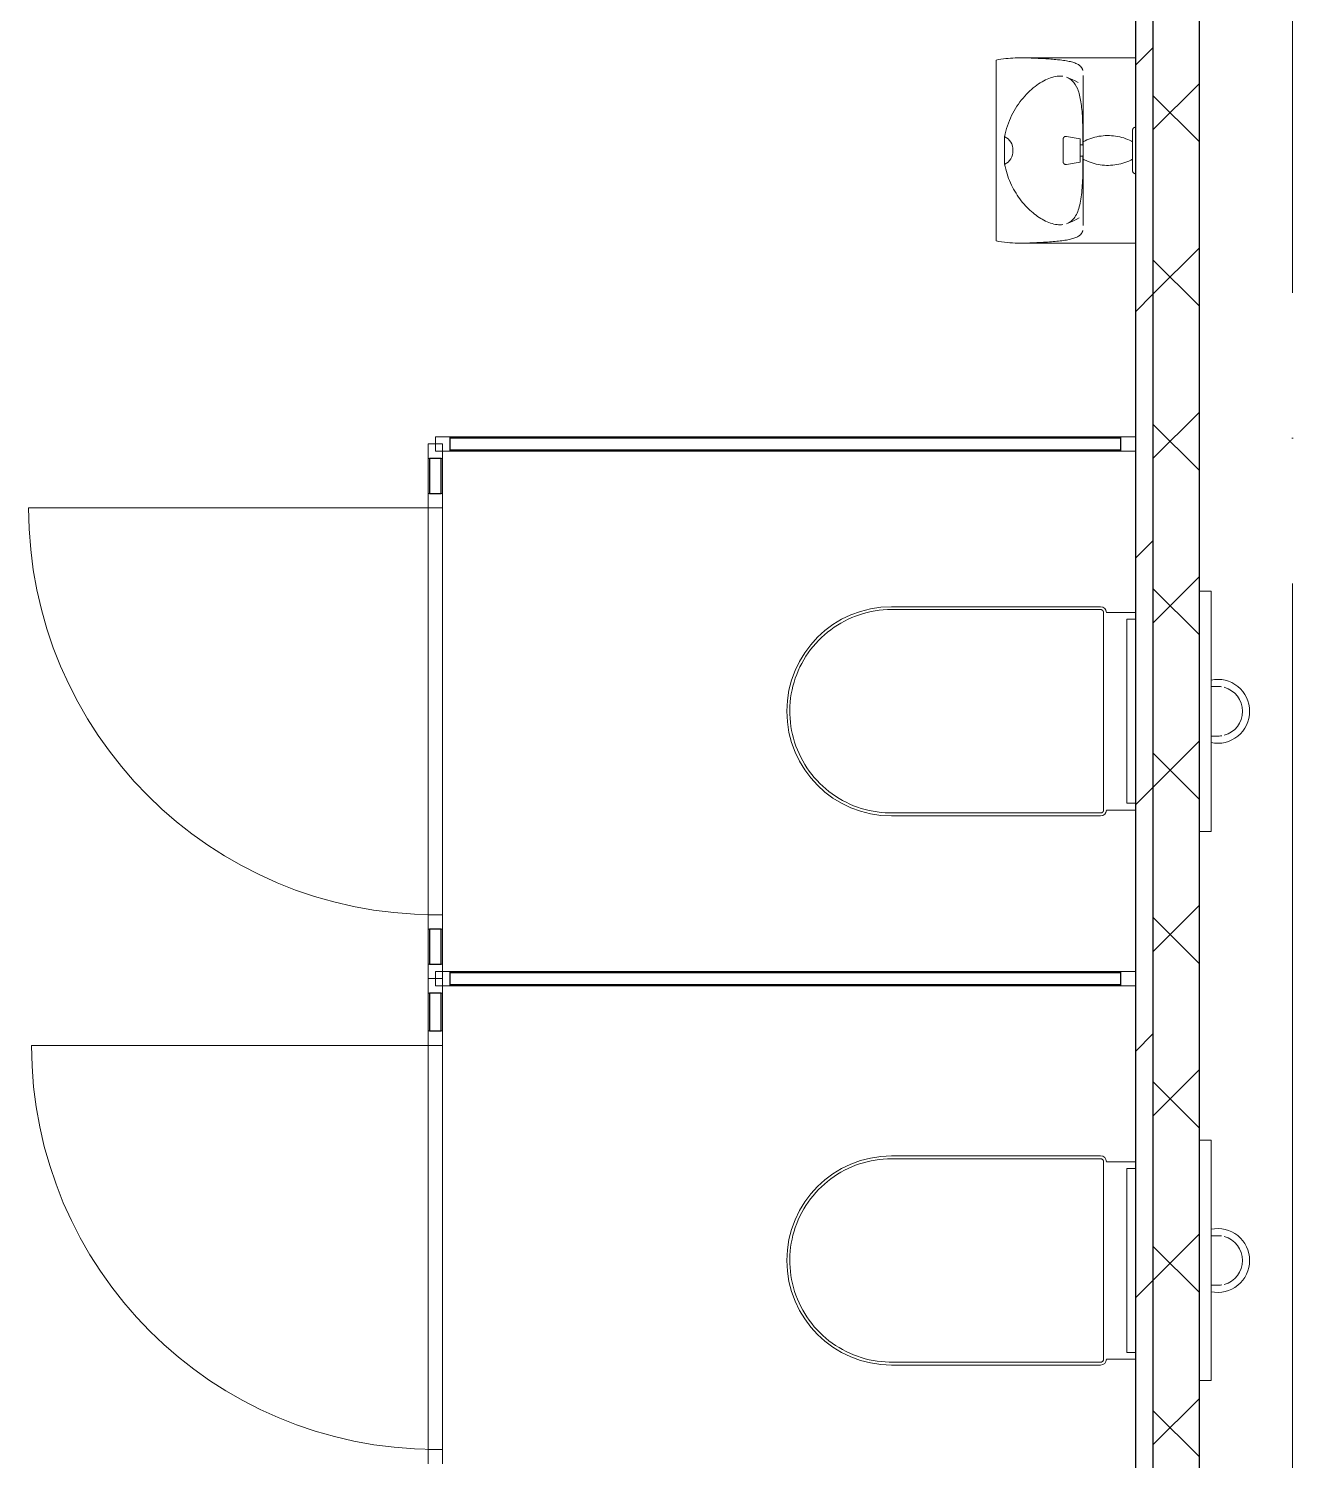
# Model space of a CAD drawing. Header units: millimetres. Extents: x -421858 to 614926, y -468665 to 141641.
# Drawn here: x 115501 to 117676, y -7646 to -5183 of the extents above; entities that cross this region are included whole.
import ezdxf

# ---------------------------------------------------------------- set-up
doc = ezdxf.new("R2010")
doc.units = ezdxf.units.MM
doc.linetypes.add('ADSK_Линия сетки', pattern=[25, 20, -2.5, 0, -2.5])
for name, color, linetype, lineweight in [('Витраж', 7, 'Continuous', 9), ('Двери', 252, 'Continuous', 9), ('Оси', 252, 'Continuous', 9), ('Сантехника', 252, 'Continuous', 9), ('Стены наружные', 7, 'Continuous', 18), ('Стены разрез', 252, 'Continuous', 30)]:
    doc.layers.add(name, color=color, linetype=linetype, lineweight=lineweight)

# ---------------------------------------------------------------- blocks, each defined once
blk = doc.blocks.new('2 этаж')
at = {"layer": 'Витраж', "color": 251, "lineweight": 18, "true_color": 0x636466, "extrusion": (0, 0, -1)}
for p, q in [((116226, -5884.8), (116201, -5884.8)), ((116201, -5884.8), (116201, -5909.8)), ((116226, -5909.8), (116226, -5884.8)), ((116213.5, -5897.3), (116188.5, -5897.3)), ((116188.5, -5897.3), (116188.5, -5922.3)), ((116201, -5909.8), (116226, -5909.8)), ((116213.5, -5922.3), (116213.5, -5897.3)), ((116188.5, -5922.3), (116213.5, -5922.3)), ((116213.5, -5982.3), (116188.5, -5982.3)), ((116188.5, -5982.3), (116188.5, -6007.3)), ((116213.5, -6007.3), (116213.5, -5982.3)), ((116188.5, -6007.3), (116213.5, -6007.3)), ((116213.5, -6707.3), (116188.5, -6707.3)), ((116188.5, -6707.3), (116188.5, -6732.3)), ((116213.5, -6732.3), (116213.5, -6707.3)), ((116188.5, -6732.3), (116213.5, -6732.3)), ((116213.5, -6817.3), (116188.5, -6817.3)), ((116188.5, -6817.3), (116188.5, -6842.3)), ((116226, -6804.8), (116201, -6804.8)), ((116201, -6804.8), (116201, -6829.8)), ((116213.5, -6842.3), (116213.5, -6817.3)), ((116226, -6829.8), (116226, -6804.8)), ((116188.5, -6842.3), (116213.5, -6842.3)), ((116201, -6829.8), (116226, -6829.8)), ((116213.5, -6907.3), (116188.5, -6907.3)), ((116188.5, -6907.3), (116188.5, -6932.3)), ((116213.5, -6932.3), (116213.5, -6907.3)), ((116188.5, -6932.3), (116213.5, -6932.3)), ((116213.5, -7627.3), (116188.5, -7627.3)), ((116188.5, -7627.3), (116188.5, -7652.3)), ((116213.5, -7652.3), (116213.5, -7627.3))]:
    blk.add_line(p, q, dxfattribs=at)
at = {"layer": 'Витраж', "color": 251, "true_color": 0x636466}
for p, q in [((116226, -5884.8), (117381, -5884.8)), ((116226, -5909.8), (117381, -5909.8)), ((116188.5, -5922.3), (116188.5, -5982.3)), ((116213.5, -5922.3), (116213.5, -5982.3)), ((116188.5, -6007.3), (116188.5, -6707.3)), ((116213.5, -6007.3), (116213.5, -6707.3)), ((116188.5, -6732.3), (116188.5, -6792.3)), ((116213.5, -6732.3), (116213.5, -6792.3)), ((116226, -6804.8), (117381, -6804.8)), ((116188.5, -6842.3), (116188.5, -6907.3)), ((116213.5, -6842.3), (116213.5, -6907.3)), ((116226, -6829.8), (117381, -6829.8)), ((116188.5, -6932.3), (116188.5, -7627.3)), ((116213.5, -6932.3), (116213.5, -7627.3))]:
    blk.add_line(p, q, dxfattribs=at)
at = {"layer": 'Витраж', "color": 251, "lineweight": 18, "true_color": 0x636466}
for p, q in [((117406, -5884.8), (117381, -5884.8)), ((117381, -5884.8), (117381, -5909.8)), ((117406, -5909.8), (117406, -5884.8)), ((117381, -5909.8), (117406, -5909.8)), ((116213.5, -6792.3), (116188.5, -6792.3)), ((116188.5, -6792.3), (116188.5, -6817.3)), ((116213.5, -6817.3), (116213.5, -6792.3)), ((116188.5, -6817.3), (116213.5, -6817.3)), ((117406, -6804.8), (117381, -6804.8)), ((117381, -6804.8), (117381, -6829.8)), ((117406, -6829.8), (117406, -6804.8)), ((117381, -6829.8), (117406, -6829.8))]:
    blk.add_line(p, q, dxfattribs=at)
at = {"layer": 'Двери', "color": 251, "true_color": 0x636466}
for p, q in [((116188.5, -6007.3), (115501, -6007.3)), ((116188.5, -6932.3), (115506, -6932.3))]:
    blk.add_line(p, q, dxfattribs=at)
for centre, radius in [((116201, -6007.3), 700), ((116201, -6932.3), 695)]:
    blk.add_arc(centre, radius, 180, 270, dxfattribs=at)
at = {"layer": 'Оси', "color": 251, "linetype": 'ADSK_Линия сетки', "ltscale": 100, "true_color": 0x636466}
blk.add_line((117676, -1137.3), (117676, -32263.4), dxfattribs=at)
at = {"layer": 'Сантехника', "color": 251, "true_color": 0x636466}
for p, q in [((117166, -5547.8), (117166, -5236.7)), ((117406, -5232.8), (117208.9, -5232.8)), ((117315.8, -5282.3), (117315.8, -5383.6)), ((117180.8, -5392.3), (117180.8, -5368.7)), ((117311, -5372.3), (117287.3, -5368.1)), ((117315.6, -5368.4), (117315.6, -5383.6)), ((117180.8, -5415.8), (117180.8, -5392.3)), ((117311, -5392.3), (117311, -5372.3)), ((117316, -5382.3), (117311, -5382.3)), ((117311, -5412.3), (117311, -5392.3)), ((117316, -5377.3), (117316, -5392.3)), ((117316, -5392.3), (117316, -5407.3)), ((117287.3, -5416.4), (117311, -5412.3)), ((117311, -5402.3), (117316, -5402.3)), ((117315.6, -5400.9), (117315.6, -5416.1)), ((117315.8, -5400.9), (117315.8, -5502.3)), ((117208.9, -5551.7), (117406, -5551.7)), ((117346, -6177.3), (116986, -6177.3)), ((117346, -6182.3), (116986, -6182.3)), ((117351, -6527.3), (117351, -6187.3)), ((117406, -6187.3), (117356, -6187.3)), ((117391, -6515.5), (117391, -6199)), ((117391, -6199), (117406, -6199)), ((117356, -6527.3), (117406, -6527.3)), ((117406, -6515.5), (117391, -6515.5)), ((116986, -6532.3), (117346, -6532.3)), ((116986, -6537.3), (117346, -6537.3)), ((117346, -7122.3), (116986, -7122.3)), ((117346, -7127.3), (116986, -7127.3)), ((117351, -7472.3), (117351, -7132.3)), ((117406, -7132.3), (117356, -7132.3)), ((117391, -7460.5), (117391, -7144)), ((117391, -7144), (117406, -7144)), ((117406, -7460.5), (117391, -7460.5)), ((116986, -7477.3), (117346, -7477.3)), ((116986, -7482.3), (117346, -7482.3)), ((117356, -7472.3), (117406, -7472.3))]:
    blk.add_line(p, q, dxfattribs=at)
at = {"layer": 'Сантехника', "color": 251, "lineweight": 9, "true_color": 0x636466}
for p, q in [((117536, -6150.5), (117516, -6150.5)), ((117536, -6175.5), (117536, -6150.5)), ((117536, -6175.5), (117536, -6539)), ((117536, -6564), (117536, -6539)), ((117516, -6564), (117536, -6564)), ((117536, -7095.5), (117516, -7095.5)), ((117536, -7120.5), (117536, -7095.5)), ((117536, -7120.5), (117536, -7484)), ((117536, -7509), (117536, -7484)), ((117516, -7509), (117536, -7509))]:
    blk.add_line(p, q, dxfattribs=at)
at = {"layer": 'Сантехника', "color": 251, "true_color": 0x636466, "flags": 128}
for points in [[(117307.4, -5275.4), (117302.2, -5272.6), (117296.8, -5270.1), (117291.3, -5267.7), (117287.3, -5266.2)], [(117281.5, -5373), (117281.5, -5372.8), (117281.5, -5372.6), (117281.5, -5372.4), (117281.5, -5372.2), (117281.6, -5372), (117281.6, -5371.8), (117281.7, -5371.6), (117281.7, -5371.4), (117281.8, -5371.2), (117281.9, -5371.1), (117281.9, -5370.9), (117282, -5370.7), (117282.1, -5370.5), (117282.2, -5370.3), (117282.3, -5370.2), (117282.5, -5370), (117282.6, -5369.9), (117282.7, -5369.7), (117282.8, -5369.6), (117283, -5369.4), (117283.1, -5369.3), (117283.3, -5369.1), (117283.4, -5369), (117283.6, -5368.9), (117283.8, -5368.8), (117283.9, -5368.7), (117284.1, -5368.6), (117284.3, -5368.5), (117284.5, -5368.4), (117284.7, -5368.3), (117284.8, -5368.3), (117285, -5368.2), (117285.2, -5368.2), (117285.4, -5368.1), (117285.6, -5368.1), (117285.8, -5368), (117286, -5368), (117286.2, -5368), (117286.4, -5368), (117286.6, -5368), (117286.8, -5368), (117287, -5368), (117287.2, -5368.1), (117287.3, -5368.1)], [(117316, -5377.3), (117319.2, -5375.6), (117322.5, -5374.1), (117325.8, -5372.7), (117329.2, -5371.5), (117332.6, -5370.4), (117336.1, -5369.4), (117339.6, -5368.6), (117343.1, -5367.9), (117346.7, -5367.4), (117350.3, -5367), (117353.8, -5366.7), (117357.4, -5366.6), (117361, -5366.6), (117364.6, -5366.8), (117368.2, -5367.1), (117371.8, -5367.6), (117375.3, -5368.2), (117378.9, -5368.9), (117382.4, -5369.8), (117385.8, -5370.8), (117389.2, -5372), (117392.6, -5373.3), (117395.9, -5374.7), (117399.1, -5376.3), (117401, -5377.3)], [(117401, -5357.3), (117401, -5357.1), (117401, -5356.9), (117401, -5356.7), (117401.1, -5356.5), (117401.1, -5356.3), (117401.1, -5356.1), (117401.2, -5355.9), (117401.3, -5355.7), (117401.3, -5355.5), (117401.4, -5355.3), (117401.5, -5355.1), (117401.6, -5354.9), (117401.7, -5354.8), (117401.8, -5354.6), (117401.9, -5354.4), (117402, -5354.3), (117402.1, -5354.1), (117402.2, -5354), (117402.4, -5353.8), (117402.5, -5353.7), (117402.7, -5353.5), (117402.8, -5353.4), (117403, -5353.3), (117403.1, -5353.2), (117403.3, -5353), (117403.5, -5352.9), (117403.6, -5352.8), (117403.8, -5352.8), (117404, -5352.7), (117404.2, -5352.6), (117404.4, -5352.5), (117404.6, -5352.5), (117404.8, -5352.4), (117405, -5352.4), (117405.2, -5352.3), (117405.4, -5352.3), (117405.6, -5352.3), (117405.8, -5352.3), (117406, -5352.3), (117406, -5352.3)], [(117401, -5376.1), (117401, -5374.9), (117401, -5373.7), (117401, -5372.5), (117401, -5371.4), (117401, -5370.2), (117401, -5369.2), (117401, -5368.1), (117401, -5367.1), (117401, -5366.2), (117401, -5365.3), (117401, -5364.4), (117401, -5363.6), (117401, -5362.8), (117401, -5362.1), (117401, -5361.4), (117401, -5360.7), (117401, -5360.2), (117401, -5359.6), (117401, -5359.2), (117401, -5358.7), (117401, -5358.3), (117401, -5358), (117401, -5357.8), (117401, -5357.6), (117401, -5357.4), (117401, -5357.3), (117401, -5357.3)], [(117401, -5357.3), (117401, -5357.3), (117401, -5357.4), (117401, -5357.5), (117401, -5357.7), (117401, -5358), (117401, -5358.3), (117401, -5358.6), (117401, -5359), (117401, -5359.5), (117401, -5360), (117401, -5360.6), (117401, -5361.2), (117401, -5361.9), (117401, -5362.6), (117401, -5363.4), (117401, -5364.2), (117401, -5365), (117401, -5365.9), (117401, -5366.9), (117401, -5367.9), (117401, -5368.9), (117401, -5370), (117401, -5371), (117401, -5372.2), (117401, -5373.3), (117401, -5374.5), (117401, -5375.8), (117401, -5377), (117401, -5378.3), (117401, -5379.6), (117401, -5380.9), (117401, -5382.2), (117401, -5383.6), (117401, -5384.9), (117401, -5386.3), (117401, -5387.7), (117401, -5389.1), (117401, -5390.5), (117401, -5391.9), (117401, -5392.3)], [(117281.5, -5392.3), (117281.5, -5391.5), (117281.5, -5390.7), (117281.5, -5389.9), (117281.5, -5389.2), (117281.5, -5388.4), (117281.5, -5387.7), (117281.5, -5386.9), (117281.5, -5386.2), (117281.5, -5385.5), (117281.5, -5384.8), (117281.5, -5384.1), (117281.5, -5383.4), (117281.5, -5382.7), (117281.5, -5382), (117281.5, -5381.4), (117281.5, -5380.8), (117281.5, -5380.1), (117281.5, -5379.6), (117281.5, -5379), (117281.5, -5378.4), (117281.5, -5377.9), (117281.5, -5377.4), (117281.5, -5376.9), (117281.5, -5376.5), (117281.5, -5376.1), (117281.5, -5375.7), (117281.5, -5375.3), (117281.5, -5374.9), (117281.5, -5374.6), (117281.5, -5374.3), (117281.5, -5374), (117281.5, -5373.8), (117281.5, -5373.6), (117281.5, -5373.4), (117281.5, -5373.3), (117281.5, -5373.2), (117281.5, -5373.1), (117281.5, -5373), (117281.5, -5373)], [(117281.5, -5373), (117281.5, -5373), (117281.5, -5373.1), (117281.5, -5373.1), (117281.5, -5373.2), (117281.5, -5373.4), (117281.5, -5373.6), (117281.5, -5373.8), (117281.5, -5374), (117281.5, -5374.2), (117281.5, -5374.5), (117281.5, -5374.8), (117281.5, -5375.2), (117281.5, -5375.5), (117281.5, -5375.9), (117281.5, -5376.4), (117281.5, -5376.8), (117281.5, -5377.3), (117281.5, -5377.8), (117281.5, -5378.3), (117281.5, -5378.8), (117281.5, -5379.4), (117281.5, -5380), (117281.5, -5380.6), (117281.5, -5381.2), (117281.5, -5381.9), (117281.5, -5382.5), (117281.5, -5383.2), (117281.5, -5383.9), (117281.5, -5384.6), (117281.5, -5385.3), (117281.5, -5386), (117281.5, -5386.7), (117281.5, -5387.5), (117281.5, -5388.2), (117281.5, -5389), (117281.5, -5389.7), (117281.5, -5390.5), (117281.5, -5391.3), (117281.5, -5392), (117281.5, -5392.3)], [(117281.5, -5392.3), (117281.5, -5393), (117281.5, -5393.8), (117281.5, -5394.6), (117281.5, -5395.3), (117281.5, -5396.1), (117281.5, -5396.8), (117281.5, -5397.6), (117281.5, -5398.3), (117281.5, -5399), (117281.5, -5399.7), (117281.5, -5400.5), (117281.5, -5401.1), (117281.5, -5401.8), (117281.5, -5402.5), (117281.5, -5403.1), (117281.5, -5403.7), (117281.5, -5404.4), (117281.5, -5404.9), (117281.5, -5405.5), (117281.5, -5406.1), (117281.5, -5406.6), (117281.5, -5407.1), (117281.5, -5407.6), (117281.5, -5408), (117281.5, -5408.5), (117281.5, -5408.9), (117281.5, -5409.2), (117281.5, -5409.6), (117281.5, -5409.9), (117281.5, -5410.2), (117281.5, -5410.5), (117281.5, -5410.7), (117281.5, -5410.9), (117281.5, -5411.1), (117281.5, -5411.2), (117281.5, -5411.3), (117281.5, -5411.4), (117281.5, -5411.5), (117281.5, -5411.5)], [(117281.5, -5411.5), (117281.5, -5411.5), (117281.5, -5411.4), (117281.5, -5411.4), (117281.5, -5411.3), (117281.5, -5411.1), (117281.5, -5411), (117281.5, -5410.8), (117281.5, -5410.5), (117281.5, -5410.3), (117281.5, -5410), (117281.5, -5409.7), (117281.5, -5409.3), (117281.5, -5409), (117281.5, -5408.6), (117281.5, -5408.1), (117281.5, -5407.7), (117281.5, -5407.2), (117281.5, -5406.7), (117281.5, -5406.2), (117281.5, -5405.7), (117281.5, -5405.1), (117281.5, -5404.5), (117281.5, -5403.9), (117281.5, -5403.3), (117281.5, -5402.7), (117281.5, -5402), (117281.5, -5401.3), (117281.5, -5400.6), (117281.5, -5399.9), (117281.5, -5399.2), (117281.5, -5398.5), (117281.5, -5397.8), (117281.5, -5397), (117281.5, -5396.3), (117281.5, -5395.5), (117281.5, -5394.8), (117281.5, -5394), (117281.5, -5393.2), (117281.5, -5392.5), (117281.5, -5392.3)], [(117401, -5392.3), (117401, -5393.7), (117401, -5395.1), (117401, -5396.4), (117401, -5397.8), (117401, -5399.2), (117401, -5400.6), (117401, -5401.9), (117401, -5403.3), (117401, -5404.6), (117401, -5405.9), (117401, -5407.2), (117401, -5408.4), (117401, -5409.6), (117401, -5410.8), (117401, -5412), (117401, -5413.2), (117401, -5414.3), (117401, -5415.3), (117401, -5416.4), (117401, -5417.4), (117401, -5418.3), (117401, -5419.2), (117401, -5420.1), (117401, -5420.9), (117401, -5421.7), (117401, -5422.4), (117401, -5423.1), (117401, -5423.8), (117401, -5424.3), (117401, -5424.9), (117401, -5425.4), (117401, -5425.8), (117401, -5426.2), (117401, -5426.5), (117401, -5426.7), (117401, -5427), (117401, -5427.1), (117401, -5427.2), (117401, -5427.3)], [(117287.3, -5416.4), (117287.1, -5416.5), (117286.9, -5416.5), (117286.7, -5416.5), (117286.5, -5416.5), (117286.3, -5416.5), (117286.1, -5416.5), (117285.9, -5416.5), (117285.7, -5416.5), (117285.5, -5416.4), (117285.3, -5416.4), (117285.2, -5416.3), (117285, -5416.3), (117284.8, -5416.2), (117284.6, -5416.1), (117284.4, -5416.1), (117284.2, -5416), (117284, -5415.9), (117283.9, -5415.8), (117283.7, -5415.7), (117283.5, -5415.6), (117283.4, -5415.4), (117283.2, -5415.3), (117283.1, -5415.2), (117282.9, -5415), (117282.8, -5414.9), (117282.7, -5414.7), (117282.5, -5414.6), (117282.4, -5414.4), (117282.3, -5414.3), (117282.2, -5414.1), (117282.1, -5413.9), (117282, -5413.7), (117281.9, -5413.6), (117281.8, -5413.4), (117281.8, -5413.2), (117281.7, -5413), (117281.6, -5412.8), (117281.6, -5412.6), (117281.5, -5412.4), (117281.5, -5412.2), (117281.5, -5412), (117281.5, -5411.8), (117281.5, -5411.6), (117281.5, -5411.5)], [(117401, -5407.3), (117397.8, -5408.9), (117394.5, -5410.4), (117391.2, -5411.8), (117387.8, -5413), (117384.4, -5414.1), (117380.9, -5415.1), (117377.4, -5415.9), (117373.9, -5416.6), (117370.3, -5417.1), (117366.8, -5417.5), (117363.2, -5417.8), (117359.6, -5417.9), (117356, -5417.9), (117352.4, -5417.7), (117348.8, -5417.4), (117345.2, -5416.9), (117341.7, -5416.3), (117338.1, -5415.6), (117334.7, -5414.7), (117331.2, -5413.7), (117327.8, -5412.5), (117324.4, -5411.2), (117321.1, -5409.8), (117317.9, -5408.2), (117316, -5407.3)], [(117401, -5427.3), (117401, -5427.2), (117401, -5427.1), (117401, -5427), (117401, -5426.8), (117401, -5426.6), (117401, -5426.3), (117401, -5425.9), (117401, -5425.5), (117401, -5425), (117401, -5424.5), (117401, -5423.9), (117401, -5423.3), (117401, -5422.6), (117401, -5421.9), (117401, -5421.1), (117401, -5420.3), (117401, -5419.5), (117401, -5418.6), (117401, -5417.6), (117401, -5416.6), (117401, -5415.6), (117401, -5414.6), (117401, -5413.5), (117401, -5412.3), (117401, -5411.2), (117401, -5410), (117401, -5408.7), (117401, -5407.5)], [(117406, -5432.3), (117405.8, -5432.2), (117405.6, -5432.2), (117405.4, -5432.2), (117405.2, -5432.2), (117405, -5432.2), (117404.8, -5432.1), (117404.6, -5432.1), (117404.4, -5432), (117404.2, -5431.9), (117404.1, -5431.9), (117403.9, -5431.8), (117403.7, -5431.7), (117403.5, -5431.6), (117403.4, -5431.5), (117403.2, -5431.4), (117403, -5431.3), (117402.9, -5431.1), (117402.7, -5431), (117402.6, -5430.9), (117402.4, -5430.7), (117402.3, -5430.6), (117402.2, -5430.4), (117402, -5430.3), (117401.9, -5430.1), (117401.8, -5430), (117401.7, -5429.8), (117401.6, -5429.6), (117401.5, -5429.4), (117401.4, -5429.2), (117401.3, -5429.1), (117401.3, -5428.9), (117401.2, -5428.7), (117401.2, -5428.5), (117401.1, -5428.3), (117401.1, -5428.1), (117401, -5427.9), (117401, -5427.7), (117401, -5427.5), (117401, -5427.3), (117401, -5427.3)], [(117287.3, -5518.3), (117292.9, -5516.2), (117298.4, -5513.7), (117303.7, -5511.1), (117308.8, -5508.3)], [(116986, -6182.3), (116979, -6182.4), (116972, -6182.8), (116965.1, -6183.5), (116958.1, -6184.5), (116951.2, -6185.7), (116944.4, -6187.3), (116937.6, -6189.1), (116931, -6191.1), (116924.4, -6193.5), (116917.9, -6196.1), (116911.5, -6198.9), (116905.2, -6202), (116899.1, -6205.4), (116893, -6209), (116887.2, -6212.8), (116881.5, -6216.9), (116876, -6221.2), (116870.6, -6225.7), (116865.4, -6230.4), (116860.5, -6235.3), (116855.7, -6240.4), (116851.1, -6245.8), (116846.8, -6251.2), (116842.6, -6256.9), (116838.7, -6262.7), (116835.1, -6268.7), (116831.7, -6274.8), (116828.5, -6281), (116825.6, -6287.4), (116822.9, -6293.8), (116820.5, -6300.4), (116818.4, -6307.1), (116816.5, -6313.8), (116814.9, -6320.6), (116813.6, -6327.5), (116812.5, -6334.4), (116811.7, -6341.4), (116811.2, -6348.4), (116811, -6355.4), (116811.1, -6362.4), (116811.4, -6369.4), (116812, -6376.3), (116813, -6383.3), (116814.1, -6390.2), (116815.6, -6397), (116817.3, -6403.8), (116819.3, -6410.5), (116821.6, -6417.1), (116824.1, -6423.7), (116826.9, -6430.1), (116829.9, -6436.4), (116833.2, -6442.6), (116836.7, -6448.6), (116840.5, -6454.5), (116844.5, -6460.2), (116848.8, -6465.8), (116853.2, -6471.2), (116857.9, -6476.4), (116862.7, -6481.5), (116867.8, -6486.3), (116873.1, -6490.9), (116878.5, -6495.3), (116884.1, -6499.5), (116889.9, -6503.5), (116895.8, -6507.2), (116901.9, -6510.7), (116908.1, -6513.9), (116914.4, -6516.9), (116920.8, -6519.7), (116927.4, -6522.1), (116934, -6524.4), (116940.7, -6526.3), (116947.5, -6528), (116954.4, -6529.4), (116961.3, -6530.5), (116968.3, -6531.4), (116975.2, -6531.9), (116982.2, -6532.2), (116986, -6532.3)], [(117351, -6187.3), (117351, -6187.1), (117351, -6186.9), (117351, -6186.7), (117350.9, -6186.5), (117350.9, -6186.3), (117350.9, -6186.1), (117350.8, -6185.9), (117350.8, -6185.7), (117350.7, -6185.5), (117350.6, -6185.3), (117350.5, -6185.1), (117350.4, -6184.9), (117350.3, -6184.8), (117350.2, -6184.6), (117350.1, -6184.4), (117350, -6184.3), (117349.9, -6184.1), (117349.8, -6184), (117349.6, -6183.8), (117349.5, -6183.7), (117349.3, -6183.5), (117349.2, -6183.4), (117349, -6183.3), (117348.9, -6183.2), (117348.7, -6183), (117348.5, -6182.9), (117348.4, -6182.8), (117348.2, -6182.8), (117348, -6182.7), (117347.8, -6182.6), (117347.6, -6182.5), (117347.4, -6182.5), (117347.2, -6182.4), (117347.1, -6182.4), (117346.9, -6182.3), (117346.7, -6182.3), (117346.5, -6182.3), (117346.3, -6182.3), (117346.1, -6182.3), (117346, -6182.3)], [(117346, -6532.3), (117346.2, -6532.2), (117346.4, -6532.2), (117346.6, -6532.2), (117346.8, -6532.2), (117347, -6532.2), (117347.2, -6532.1), (117347.4, -6532.1), (117347.6, -6532), (117347.8, -6531.9), (117348, -6531.9), (117348.1, -6531.8), (117348.3, -6531.7), (117348.5, -6531.6), (117348.7, -6531.5), (117348.8, -6531.4), (117349, -6531.3), (117349.2, -6531.1), (117349.3, -6531), (117349.5, -6530.9), (117349.6, -6530.7), (117349.7, -6530.6), (117349.9, -6530.4), (117350, -6530.3), (117350.1, -6530.1), (117350.2, -6530), (117350.3, -6529.8), (117350.4, -6529.6), (117350.5, -6529.4), (117350.6, -6529.2), (117350.7, -6529.1), (117350.7, -6528.9), (117350.8, -6528.7), (117350.8, -6528.5), (117350.9, -6528.3), (117350.9, -6528.1), (117351, -6527.9), (117351, -6527.7), (117351, -6527.5), (117351, -6527.3), (117351, -6527.3)], [(116986, -7127.3), (116979, -7127.4), (116972, -7127.8), (116965.1, -7128.5), (116958.1, -7129.5), (116951.2, -7130.7), (116944.4, -7132.3), (116937.6, -7134.1), (116931, -7136.1), (116924.4, -7138.5), (116917.9, -7141.1), (116911.5, -7143.9), (116905.2, -7147), (116899.1, -7150.4), (116893, -7154), (116887.2, -7157.8), (116881.5, -7161.9), (116876, -7166.2), (116870.6, -7170.7), (116865.4, -7175.4), (116860.5, -7180.3), (116855.7, -7185.4), (116851.1, -7190.8), (116846.8, -7196.2), (116842.6, -7201.9), (116838.7, -7207.7), (116835.1, -7213.7), (116831.7, -7219.8), (116828.5, -7226), (116825.6, -7232.4), (116822.9, -7238.8), (116820.5, -7245.4), (116818.4, -7252.1), (116816.5, -7258.8), (116814.9, -7265.6), (116813.6, -7272.5), (116812.5, -7279.4), (116811.7, -7286.4), (116811.2, -7293.4), (116811, -7300.4), (116811.1, -7307.4), (116811.4, -7314.4), (116812, -7321.3), (116813, -7328.3), (116814.1, -7335.2), (116815.6, -7342), (116817.3, -7348.8), (116819.3, -7355.5), (116821.6, -7362.1), (116824.1, -7368.7), (116826.9, -7375.1), (116829.9, -7381.4), (116833.2, -7387.6), (116836.7, -7393.6), (116840.5, -7399.5), (116844.5, -7405.2), (116848.8, -7410.8), (116853.2, -7416.2), (116857.9, -7421.4), (116862.7, -7426.5), (116867.8, -7431.3), (116873.1, -7435.9), (116878.5, -7440.3), (116884.1, -7444.5), (116889.9, -7448.5), (116895.8, -7452.2), (116901.9, -7455.7), (116908.1, -7458.9), (116914.4, -7461.9), (116920.8, -7464.7), (116927.4, -7467.1), (116934, -7469.4), (116940.7, -7471.3), (116947.5, -7473), (116954.4, -7474.4), (116961.3, -7475.5), (116968.3, -7476.4), (116975.2, -7476.9), (116982.2, -7477.2), (116986, -7477.3)], [(117351, -7132.3), (117351, -7132.1), (117351, -7131.9), (117351, -7131.7), (117350.9, -7131.5), (117350.9, -7131.3), (117350.9, -7131.1), (117350.8, -7130.9), (117350.8, -7130.7), (117350.7, -7130.5), (117350.6, -7130.3), (117350.5, -7130.1), (117350.4, -7129.9), (117350.3, -7129.8), (117350.2, -7129.6), (117350.1, -7129.4), (117350, -7129.3), (117349.9, -7129.1), (117349.8, -7129), (117349.6, -7128.8), (117349.5, -7128.7), (117349.3, -7128.5), (117349.2, -7128.4), (117349, -7128.3), (117348.9, -7128.2), (117348.7, -7128), (117348.5, -7127.9), (117348.4, -7127.8), (117348.2, -7127.8), (117348, -7127.7), (117347.8, -7127.6), (117347.6, -7127.5), (117347.4, -7127.5), (117347.2, -7127.4), (117347.1, -7127.4), (117346.9, -7127.3), (117346.7, -7127.3), (117346.5, -7127.3), (117346.3, -7127.3), (117346.1, -7127.3), (117346, -7127.3)], [(117346, -7477.3), (117346.2, -7477.2), (117346.4, -7477.2), (117346.6, -7477.2), (117346.8, -7477.2), (117347, -7477.2), (117347.2, -7477.1), (117347.4, -7477.1), (117347.6, -7477), (117347.8, -7476.9), (117348, -7476.9), (117348.1, -7476.8), (117348.3, -7476.7), (117348.5, -7476.6), (117348.7, -7476.5), (117348.8, -7476.4), (117349, -7476.3), (117349.2, -7476.1), (117349.3, -7476), (117349.5, -7475.9), (117349.6, -7475.7), (117349.7, -7475.6), (117349.9, -7475.4), (117350, -7475.3), (117350.1, -7475.1), (117350.2, -7475), (117350.3, -7474.8), (117350.4, -7474.6), (117350.5, -7474.4), (117350.6, -7474.2), (117350.7, -7474.1), (117350.7, -7473.9), (117350.8, -7473.7), (117350.8, -7473.5), (117350.9, -7473.3), (117350.9, -7473.1), (117351, -7472.9), (117351, -7472.7), (117351, -7472.5), (117351, -7472.3), (117351, -7472.3)]]:
    blk.add_lwpolyline(points, dxfattribs=at)
at = {"layer": 'Сантехника', "color": 251, "lineweight": 9, "true_color": 0x636466, "flags": 128}
for points in [[(117547.5, -6314.6), (117547.4, -6314.6), (117547.3, -6314.6), (117547.1, -6314.6), (117546.9, -6314.6), (117546.6, -6314.6), (117546.2, -6314.6), (117545.7, -6314.6), (117545.2, -6314.6), (117544.6, -6314.6), (117543.9, -6314.6), (117543.2, -6314.6), (117542.4, -6314.6), (117541.5, -6314.6), (117540.6, -6314.6), (117539.6, -6314.6), (117538.5, -6314.6), (117537.4, -6314.6), (117536.3, -6314.6)], [(117537.1, -6400), (117538.3, -6400), (117539.3, -6400), (117540.3, -6400), (117541.3, -6400), (117542.1, -6400), (117543, -6400), (117543.7, -6400), (117544.4, -6400), (117545, -6400), (117545.6, -6400), (117546, -6400), (117546.5, -6400), (117546.8, -6400), (117547.1, -6400), (117547.3, -6400), (117547.4, -6400), (117547.5, -6400), (117547.5, -6400)], [(117547.5, -7259.6), (117547.4, -7259.6), (117547.3, -7259.6), (117547.1, -7259.6), (117546.9, -7259.6), (117546.6, -7259.6), (117546.2, -7259.6), (117545.7, -7259.6), (117545.2, -7259.6), (117544.6, -7259.6), (117543.9, -7259.6), (117543.2, -7259.6), (117542.4, -7259.6), (117541.5, -7259.6), (117540.6, -7259.6), (117539.6, -7259.6), (117538.5, -7259.6), (117537.4, -7259.6), (117536.3, -7259.6)], [(117537.1, -7345), (117538.3, -7345), (117539.3, -7345), (117540.3, -7345), (117541.3, -7345), (117542.1, -7345), (117543, -7345), (117543.7, -7345), (117544.4, -7345), (117545, -7345), (117545.6, -7345), (117546, -7345), (117546.5, -7345), (117546.8, -7345), (117547.1, -7345), (117547.3, -7345), (117547.4, -7345), (117547.5, -7345), (117547.5, -7345)]]:
    blk.add_lwpolyline(points, dxfattribs=at)
at = {"layer": 'Сантехника', "color": 251, "true_color": 0x636466}
for centre, radius, start, end in [((116986, -6357.3), 180, 90, 270), ((116986, -6357.3), 175, 90, 90.9078), ((116986, -6357.3), 175, 90, 90.9078), ((117346, -6187.3), 10, 0, 90), ((117346, -6187.3), 5, 60, 90), ((117346, -6187.3), 5, 60, 90), ((117346, -6187.3), 5, 60, 75), ((117346, -6187.3), 5, 0, 30), ((117346, -6187.3), 5, 0, 30), ((117346, -6187.3), 5, 0, 30), ((117346, -6527.3), 10, 270, 0), ((117346, -6527.3), 5, 330, 0), ((117346, -6527.3), 5, 330, 0), ((117346, -6527.3), 5, 330, 0), ((116986, -6357.3), 175, 269.0922, 270), ((116986, -6357.3), 175, 269.0922, 270), ((117346, -6527.3), 5, 270, 300), ((117346, -6527.3), 5, 270, 300), ((117346, -6527.3), 5, 285, 300), ((116986, -7302.3), 180, 90, 270), ((116986, -7302.3), 175, 90, 90.9078), ((116986, -7302.3), 175, 90, 90.9078), ((117346, -7132.3), 10, 0, 90), ((117346, -7132.3), 5, 60, 90), ((117346, -7132.3), 5, 60, 90), ((117346, -7132.3), 5, 60, 75), ((117346, -7132.3), 5, 0, 30), ((117346, -7132.3), 5, 0, 30), ((117346, -7132.3), 5, 0, 30), ((116986, -7302.3), 175, 269.0922, 270), ((116986, -7302.3), 175, 269.0922, 270), ((117346, -7472.3), 10, 270, 0), ((117346, -7472.3), 5, 270, 300), ((117346, -7472.3), 5, 270, 300), ((117346, -7472.3), 5, 285, 300), ((117346, -7472.3), 5, 330, 0), ((117346, -7472.3), 5, 330, 0), ((117346, -7472.3), 5, 330, 356.7765)]:
    blk.add_arc(centre, radius, start, end, dxfattribs=at)
at = {"layer": 'Сантехника', "color": 251, "lineweight": 9, "true_color": 0x636466}
for centre, radius, start, end in [((117547.5, -6357.3), 55, 0, 102.0258), ((117547.5, -6357.3), 42.7, 92.2417, 94.1976), ((117547.5, -6357.3), 42.7, 87.9172, 90), ((117547.5, -6357.3), 42.7, 80.8699, 90), ((117547.5, -6357.3), 42.7, 0, 75), ((117547.5, -6357.3), 55, 257.9742, 0), ((117547.5, -6357.3), 42.7, 285, 0), ((117547.5, -6357.3), 42.7, 267.2428, 279.4986), ((117547.5, -6357.3), 42.7, 270, 272.5338), ((117547.5, -7302.3), 55, 0, 102.0258), ((117547.5, -7302.3), 42.7, 92.2417, 94.1976), ((117547.5, -7302.3), 42.7, 87.9172, 90), ((117547.5, -7302.3), 42.7, 80.8699, 90), ((117547.5, -7302.3), 42.7, 0, 75), ((117547.5, -7302.3), 55, 257.9742, 0), ((117547.5, -7302.3), 42.7, 285, 0), ((117547.5, -7302.3), 42.7, 267.2428, 279.4986), ((117547.5, -7302.3), 42.7, 270, 272.5338)]:
    blk.add_arc(centre, radius, start, end, dxfattribs=at)
at = {"layer": 'Сантехника', "color": 251, "true_color": 0x636466}
for major_axis, start_param, end_param in [((0, 25), 4.712389, 5.943447), ((0, -25), 0.339739, 1.570796)]:
    blk.add_ellipse((117173.7, -5392.3), major_axis=major_axis, ratio=0.859293, start_param=start_param, end_param=end_param, dxfattribs=at)
for points, knots in [([(117166, -5236.7), (117171.7, -5235.7), (117182.8, -5234), (117196.2, -5233.1), (117206.4, -5232.7), (117213.9, -5232.8), (117221.3, -5233), (117228.4, -5233.2), (117235.4, -5233.6), (117244.3, -5234), (117254.8, -5234.6), (117266.3, -5235.5), (117277.3, -5236.6), (117287.3, -5238), (117296.3, -5239.9), (117303.6, -5242.2), (117308.4, -5244.8), (117310.9, -5247), (117312.2, -5248.3), (117313, -5249.4), (117313.8, -5250.5), (117314.4, -5251.7), (117314.8, -5252.7), (117315.1, -5253.6), (117315.2, -5254.1), (117315.3, -5254.4), (117315.3, -5254.5)], [-1, -1, -1, -1, -0.9416667, -0.8833333, -0.8541667, -0.825, -0.7958333, -0.7666667, -0.7375, -0.7083333, -0.65, -0.5916667, -0.5333333, -0.4666667, -0.4, -0.3333333, -0.2666667, -0.2333333, -0.2166667, -0.2, -0.1833333, -0.1666667, -0.15, -0.1416667, -0.1375, -0.1333333, -0.1333333, -0.1333333, -0.1333333]), ([(117180.8, -5368.7), (117182, -5362.2), (117185.2, -5349.7), (117192.5, -5332), (117201.6, -5315.9), (117215.9, -5296.9), (117236.1, -5278.3), (117260.5, -5265.5), (117274.7, -5263.8), (117281, -5264.6)], [0, 0, 0, 0, 0.0526316, 0.1052632, 0.1578947, 0.2105263, 0.3157895, 0.4210526, 0.5263158, 0.5263158, 0.5263158, 0.5263158]), ([(117289.7, -5267.2), (117292.4, -5268.4), (117299.1, -5273.1), (117307.2, -5285.8), (117312.6, -5307.7), (117314.6, -5330.9), (117315.4, -5351.8), (117315.5, -5362.7), (117315.6, -5368.4)], [0.5789474, 0.5789474, 0.5789474, 0.5789474, 0.6315789, 0.7236842, 0.8157895, 0.9078947, 0.9539474, 1, 1, 1, 1]), ([(117316, -5263), (117316, -5263.1), (117316, -5263.4), (117316, -5264), (117316, -5265.1), (117316, -5266.7), (117315.9, -5268.9), (117315.9, -5272), (117315.9, -5276.3), (117315.8, -5280.2), (117315.8, -5282.3)], [-0.06666667, -0.06666667, -0.06666667, -0.06666667, -0.06458333, -0.0625, -0.05833333, -0.05, -0.04166667, -0.03333333, -0.01666667, 0, 0, 0, 0]), ([(117280.9, -5519.9), (117277.8, -5520.3), (117267.8, -5520.3), (117249.4, -5514.1), (117226.8, -5498.5), (117206.4, -5476.6), (117192.5, -5453.4), (117184.6, -5432.4), (117181.9, -5421.5), (117180.8, -5415.8)], [0.4736842, 0.4736842, 0.4736842, 0.4736842, 0.5263158, 0.6315789, 0.7236842, 0.8157895, 0.9078947, 0.9539474, 1, 1, 1, 1]), ([(117315.6, -5416.1), (117315.5, -5422.6), (117315.3, -5435), (117314.6, -5452.7), (117313.2, -5468.8), (117310.3, -5487.8), (117303.9, -5506.3), (117295.1, -5514.8), (117289.7, -5517.3)], [0, 0, 0, 0, 0.0526316, 0.1052632, 0.1578947, 0.2105263, 0.3157895, 0.4210526, 0.4210526, 0.4210526, 0.4210526]), ([(117315.8, -5502.3), (117315.8, -5505.3), (117315.9, -5509.6), (117315.9, -5514.5), (117316, -5517.8), (117316, -5520), (117316, -5521.2), (117316, -5521.5), (117316, -5521.6)], [-1, -1, -1, -1, -0.975, -0.9625, -0.95, -0.9375, -0.934375, -0.9328125, -0.9328125, -0.9328125, -0.9328125]), ([(117315.3, -5530), (117315.3, -5530), (117315.3, -5530.2), (117315.1, -5530.7), (117314.9, -5531.6), (117314.5, -5532.5), (117314.1, -5533.4), (117313.6, -5534.3), (117312.9, -5535.2), (117312.2, -5536.2), (117310.9, -5537.5), (117308.4, -5539.7), (117303.6, -5542.3), (117296.3, -5544.6), (117287.3, -5546.5), (117276.8, -5547.9), (117264.7, -5549.2), (117251.3, -5550.1), (117236.5, -5550.9), (117223, -5551.5), (117211.8, -5551.7), (117200.3, -5551.7), (117185.2, -5550.8), (117172.5, -5549), (117166, -5547.8)], [-0.8666667, -0.8666667, -0.8666667, -0.8666667, -0.865625, -0.8625, -0.85, -0.8375, -0.825, -0.8125, -0.8, -0.7833333, -0.7666667, -0.7333333, -0.6666667, -0.6, -0.5333333, -0.4666667, -0.4, -0.3333333, -0.2666667, -0.2, -0.1666667, -0.1333333, -0.0666667, 0, 0, 0, 0])]:
    blk.add_open_spline(points, degree=3, knots=knots, dxfattribs=at)
at = {"layer": 'Стены наружные', "color": 251, "lineweight": 30, "true_color": 0x636466}
for p, q in [((117436, -3837.3), (117436, -7767.3)), ((117516, -7767.3), (117516, -3837.3)), ((117406, -3867.3), (117406, -7737.3))]:
    blk.add_line(p, q, dxfattribs=at)
at = {"layer": 'Стены наружные', "color": 251, "linetype": 'Continuous', "lineweight": 9, "true_color": 0x636466}
for p, q in [((117406, -5245.4), (117436, -5215.4)), ((117436, -5356.8), (117516, -5276.8)), ((117516, -5377.5), (117436, -5297.5)), ((117436, -5639.7), (117516, -5559.7)), ((117516, -5660.3), (117436, -5580.3)), ((117406, -5669.7), (117436, -5639.7)), ((117436, -5922.5), (117516, -5842.5)), ((117516, -5943.2), (117436, -5863.2)), ((117406, -6094), (117436, -6064)), ((117436, -6205.4), (117516, -6125.4)), ((117516, -6226), (117436, -6146)), ((117436, -6488.2), (117516, -6408.2)), ((117516, -6508.9), (117436, -6428.9)), ((117406, -6518.2), (117436, -6488.2)), ((117436, -6771.1), (117516, -6691.1)), ((117516, -6791.7), (117436, -6711.7)), ((117406, -6942.5), (117436, -6912.5)), ((117436, -7053.9), (117516, -6973.9)), ((117516, -7074.5), (117436, -6994.5)), ((117436, -7336.7), (117516, -7256.7)), ((117516, -7357.4), (117436, -7277.4)), ((117406, -7366.7), (117436, -7336.7)), ((117436, -7619.6), (117516, -7539.6)), ((117516, -7640.2), (117436, -7560.2))]:
    blk.add_line(p, q, dxfattribs=at)
at = {"layer": 'Стены разрез', "color": 251, "true_color": 0x636466}
for p, q in [((117381, -5887.3), (116226, -5887.3)), ((116226, -5887.3), (116226, -5907.3)), ((117381, -5907.3), (117381, -5887.3)), ((116226, -5907.3), (117381, -5907.3)), ((116211, -5922.3), (116191, -5922.3)), ((116191, -5922.3), (116191, -5982.3)), ((116211, -5982.3), (116211, -5922.3)), ((116191, -5982.3), (116211, -5982.3)), ((116211, -6732.3), (116191, -6732.3)), ((116191, -6732.3), (116191, -6792.3)), ((116211, -6792.3), (116211, -6732.3)), ((116191, -6792.3), (116211, -6792.3)), ((117381, -6807.3), (116226, -6807.3)), ((116226, -6807.3), (116226, -6827.3)), ((117381, -6827.3), (117381, -6807.3)), ((116211, -6842.3), (116191, -6842.3)), ((116191, -6842.3), (116191, -6907.3)), ((116211, -6907.3), (116211, -6842.3)), ((116226, -6827.3), (117381, -6827.3)), ((116191, -6907.3), (116211, -6907.3))]:
    blk.add_line(p, q, dxfattribs=at)

msp = doc.modelspace()

# ---------------------------------------------------------------- block references
msp.add_blockref('2 этаж', (0, 0))

doc.saveas('drawing.dxf')
